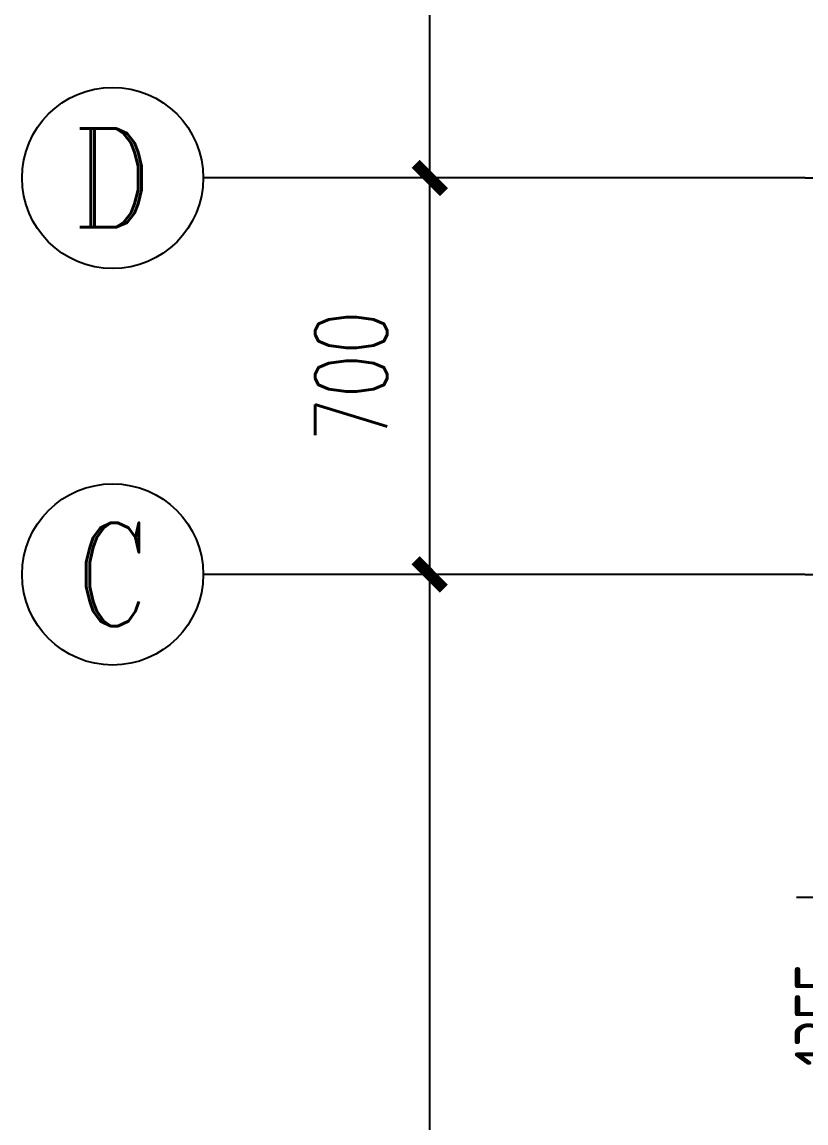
# Model space of a CAD drawing. Extents: x 133656 to 214778, y 12424 to 51506.
# Drawn here: x 154233 to 155617, y 22031 to 23975 of the extents above; entities that cross this region are included whole.
import ezdxf
from ezdxf.enums import TextEntityAlignment as Align

# ---------------------------------------------------------------- set-up
doc = ezdxf.new("R2010")
doc.units = 0
doc.header["$MEASUREMENT"] = 0
doc.linetypes.add('家具虚线平面', pattern=[100, 50, -50])
doc.linetypes.add('轴线', pattern=[1279.947105, 991.697132, -142.311249, 0, -145.938724])
doc.layers.get('Defpoints').update_dxf_attribs({"color": 8})
for name, color, linetype in [('A3.土建轴号', 160, 'Continuous'), ('A31.土建轴线', 251, 'Continuous'), ('A32.土建轴线标注', 52, 'Continuous'), ('AXIS_TEXT', 7, 'Continuous'), ('K2.强电插座', 132, 'Continuous'), ('WF2水点标注', 1, 'Continuous')]:
    doc.layers.add(name, color=color, linetype=linetype)
doc.styles.add('_TCH_AXIS', font='COMPLEX', dxfattribs={"bigfont": 'GBCBIG'})
doc.styles.add('_TCH_DIM_T3', font='SIMPLEX', dxfattribs={"width": 0.705882, "bigfont": 'GBCBIG'})
doc.styles.add('COMPLEX', font='COMPLEX')
doc.styles.add('标注数字', font='dim.shx', dxfattribs={"width": 0.8})
doc.dimstyles.new('_TCH_ARCH&&50', dxfattribs={"dimtxt": 127.5, "dimasz": 50, "dimexe": 125, "dimexo": 150, "dimgap": 75, "dimtad": 1, "dimdec": 0, "dimzin": 0, "dimdsep": 46, "dimtxsty": '_TCH_DIM_T3', "dimblk": 'ARCHTICK', "dimcen": 0.09, "dimclrd": 44, "dimclre": 44, "dimclrt": 2, "dimazin": 2, "dimtfac": 1, "dimtdec": 0, "dimtix": 1, "dimtmove": 2, "dimatfit": 3, "dimldrblk": 'DOT', "dimfxl": 1, "dimtolj": 1, "dimtzin": 0, "dimarcsym": 0})
doc.dimstyles.new('设计2017', dxfattribs={"dimscale": 100, "dimtxt": 2.5, "dimasz": 0.06, "dimexe": 2, "dimexo": 2.5, "dimgap": 0.6, "dimtad": 1, "dimdec": 0, "dimrnd": 5, "dimzin": 0, "dimdsep": 46, "dimtxsty": '标注数字', "dimblk": 'HBA_DIMENSION_TICK', "dimcen": 0.125, "dimclrd": 44, "dimclre": 44, "dimclrt": 50, "dimadec": 0, "dimazin": 0, "dimtfac": 1, "dimtdec": 0, "dimtix": 1, "dimtmove": 0, "dimatfit": 3, "dimldrblk": 'HBA_Leader_Arrow', "dimfxl": 7, "dimfxlon": 1, "dimtvp": 1, "dimtolj": 1, "dimtzin": 0, "dimarcsym": 0})

# ---------------------------------------------------------------- blocks, each defined once
blk = doc.blocks.new('_AXISO')
blk.add_circle((0, 0), 0.5)
at = {"layer": 'A32.土建轴线标注', "style": 'COMPLEX', "width": 1.041667}
blk.add_attdef('A', text='', height=0.56, dxfattribs=at).set_placement((-0.25, -0.28), (0.25, -0.28), align=Align.FIT)
blk = doc.blocks.new('_ArchTick')
at = {"color": 0, "linetype": 'ByBlock', "const_width": 0.4}
blk.add_lwpolyline([(-0.5, -0.5), (0.5, 0.5)], dxfattribs=at)
blk = doc.blocks.new('*D77')
at = {"layer": 'A3.土建轴号', "color": 44, "lineweight": -2, "transparency": 16777216}
for p, q in [((155466.2, 22999.6), (154828.2, 22999.6)), ((154953.2, 20199.6), (154953.2, 22999.6)), ((155466.2, 20199.6), (154828.2, 20199.6))]:
    blk.add_line(p, q, dxfattribs=at)
at = {"layer": 'Defpoints', "color": 0, "transparency": 16777216}
for p in [(154953.2, 22999.6), (155616.2, 22999.6), (155616.2, 20199.6)]:
    blk.add_point(p, dxfattribs=at)
at = {"layer": 'A3.土建轴号', "color": 44, "lineweight": -2, "transparency": 16777216, "xscale": 50, "yscale": 50, "zscale": 50}
for p, rotation in [((154953.2, 22999.6), 90), ((154953.2, 20199.6), 270)]:
    blk.add_blockref('_ArchTick', p, dxfattribs=dict(at, rotation=rotation))
at = {"layer": 'A3.土建轴号', "color": 2, "transparency": 16777216, "insert": (154814.4, 21599.6), "char_height": 127.5, "attachment_point": 5, "rotation": 90, "style": '_TCH_DIM_T3'}
blk.add_mtext('\\A1;2800', dxfattribs=at)
blk = doc.blocks.new('_Dot')
at = {"color": 0, "linetype": 'ByBlock', "lineweight": -2}
blk.add_line((-0.5, 0), (-1, 0), dxfattribs=at)
at = {"color": 0, "linetype": 'ByBlock', "const_width": 0.5}
blk.add_lwpolyline([(-0.25, 0, 1), (0.25, 0, 1)], format="xyb", close=True, dxfattribs=at)
blk = doc.blocks.new('*D78')
at = {"layer": 'A3.土建轴号', "color": 44, "lineweight": -2, "transparency": 16777216}
for p, q in [((155466.2, 23699.6), (154828.2, 23699.6)), ((154953.2, 22999.6), (154953.2, 23699.6)), ((155466.2, 22999.6), (154828.2, 22999.6))]:
    blk.add_line(p, q, dxfattribs=at)
at = {"layer": 'Defpoints', "color": 0, "transparency": 16777216}
for p in [(154953.2, 23699.6), (155616.2, 23699.6), (155616.2, 22999.6)]:
    blk.add_point(p, dxfattribs=at)
at = {"layer": 'A3.土建轴号', "color": 44, "lineweight": -2, "transparency": 16777216, "xscale": 50, "yscale": 50, "zscale": 50}
for p, rotation in [((154953.2, 23699.6), 90), ((154953.2, 22999.6), 270)]:
    blk.add_blockref('_ArchTick', p, dxfattribs=dict(at, rotation=rotation))
at = {"layer": 'A3.土建轴号', "color": 2, "transparency": 16777216, "insert": (154814.4, 23349.6), "char_height": 127.5, "attachment_point": 5, "rotation": 90, "style": '_TCH_DIM_T3'}
blk.add_mtext('\\A1;700', dxfattribs=at)
blk = doc.blocks.new('*D79')
at = {"layer": 'A3.土建轴号', "color": 44, "lineweight": -2, "transparency": 16777216}
for p, q in [((155466.2, 25299.6), (154828.2, 25299.6)), ((154953.2, 23699.6), (154953.2, 25299.6)), ((155466.2, 23699.6), (154828.2, 23699.6))]:
    blk.add_line(p, q, dxfattribs=at)
at = {"layer": 'Defpoints', "color": 0, "transparency": 16777216}
for p in [(154953.2, 25299.6), (155616.2, 25299.6), (155616.2, 23699.6)]:
    blk.add_point(p, dxfattribs=at)
at = {"layer": 'A3.土建轴号', "color": 44, "lineweight": -2, "transparency": 16777216, "xscale": 50, "yscale": 50, "zscale": 50}
for p, rotation in [((154953.2, 25299.6), 90), ((154953.2, 23699.6), 270)]:
    blk.add_blockref('_ArchTick', p, dxfattribs=dict(at, rotation=rotation))
at = {"layer": 'A3.土建轴号', "color": 2, "transparency": 16777216, "insert": (154814.4, 24499.6), "char_height": 127.5, "attachment_point": 5, "rotation": 90, "style": '_TCH_DIM_T3'}
blk.add_mtext('\\A1;1600', dxfattribs=at)
blk = doc.blocks.new('HBA_DIMENSION_TICK')
at = {"color": 0, "linetype": 'ByBlock'}
for p, q in [((-10, 0), (0, 0)), ((0, 0), (10, 0))]:
    blk.add_line(p, q, dxfattribs=at)
at = {"color": 50, "linetype": 'ByBlock'}
blk.add_solid([(-10, -7), (-7, -10), (7, 10), (10, 7)], dxfattribs=at)
blk = doc.blocks.new('*D133')
at = {"layer": 'Defpoints', "color": 0, "linetype": '家具虚线平面', "transparency": 16777216}
for p in [(155721.7, 22899.6), (156196.1, 22899.6), (155880.9, 21544.6)]:
    blk.add_point(p, dxfattribs=at)
at = {"layer": 'K2.强电插座', "color": 44, "linetype": '家具虚线平面', "lineweight": -2, "transparency": 16777216}
for p, q in [((156001.7, 22899.6), (155641.7, 22899.6)), ((155721.7, 21547), (155721.7, 22897.2)), ((155780.9, 21544.6), (155641.7, 21544.6))]:
    blk.add_line(p, q, dxfattribs=at)
at = {"layer": 'K2.强电插座', "color": 44, "linetype": '家具虚线平面', "lineweight": -2, "transparency": 16777216, "xscale": 2.4, "yscale": 2.4, "zscale": 2.4}
for p, rotation in [((155721.7, 22899.6), 90), ((155721.7, 21544.6), 270)]:
    blk.add_blockref('HBA_DIMENSION_TICK', p, dxfattribs=dict(at, rotation=rotation))
at = {"layer": 'K2.强电插座', "color": 50, "linetype": '家具虚线平面', "transparency": 16777216, "insert": (155647.7, 22222.1), "char_height": 100, "attachment_point": 5, "rotation": 90, "style": '标注数字'}
blk.add_mtext('\\A1;1355', dxfattribs=at)
blk = doc.blocks.new('HBA_Leader_Arrow')
at = {"color": 0, "linetype": 'ByBlock', "ltscale": 0.5}
blk.add_line((3.5, 0), (-10, 0), dxfattribs=at)
for points in [[(-10.99, 11.28), (-6.57, 14.38), (-0.55, 0), (3.5, 0)], [(-10.99, -11.28), (-6.57, -14.38), (-0.55, 0), (3.5, 0)]]:
    blk.add_solid(points, dxfattribs=at)

msp = doc.modelspace()

# ---------------------------------------------------------------- linework, layer by layer
at = {"layer": 'A3.土建轴号'}
for p, q in [((155616.2, 23699.6), (154553.2, 23699.6)), ((155616.2, 22999.6), (154553.2, 22999.6))]:
    msp.add_line(p, q, dxfattribs=at)
at = {"layer": 'A31.土建轴线', "linetype": '轴线', "ltscale": 0.5}
for p, q in [((155616.2, 23699.6), (168346.1, 23699.6)), ((155616.2, 22999.6), (168346.1, 22999.6))]:
    msp.add_line(p, q, dxfattribs=at)
at = {"layer": 'WF2水点标注', "linetype": '家具虚线平面'}
msp.add_line((155600.5, 22429.6), (157192.4, 22429.6), dxfattribs=at)

# ---------------------------------------------------------------- block references
at = {"layer": 'A3.土建轴号'}
ref = msp.add_blockref('_AXISO', (154393.2, 23699.6), dxfattribs=dict(at, xscale=320, yscale=320, zscale=320))
ref.add_attrib('A', 'D', dxfattribs={"layer": 'AXIS_TEXT', "height": 174.1, "style": '_TCH_AXIS'}).set_placement((154322.7, 23612.6), (154463.6, 23612.6), align=Align.FIT)
ref = msp.add_blockref('_AXISO', (154393.2, 22999.6), dxfattribs=dict(at, xscale=320, yscale=320, zscale=320))
ref.add_attrib('A', 'C', dxfattribs={"layer": 'AXIS_TEXT', "height": 182.3, "style": '_TCH_AXIS'}).set_placement((154328.1, 22908.5), (154458.3, 22908.5), align=Align.FIT)

# ---------------------------------------------------------------- dimensions: what is measured, and where the dimension line sits
for p1, p2, picture, middle in [((155616.2, 23699.6), (155616.2, 25299.6), '*D79', (154814.4, 24499.6)), ((155616.2, 22999.6), (155616.2, 23699.6), '*D78', (154814.4, 23349.6)), ((155616.2, 20199.6), (155616.2, 22999.6), '*D77', (154814.4, 21599.6))]:
    dim = msp.add_aligned_dim(p1=p1, p2=p2, distance=663, dimstyle='_TCH_ARCH&&50', dxfattribs=at)
    dim.commit()
    dim.dimension.update_dxf_attribs({"geometry": picture, "text_midpoint": middle})
at = {"layer": 'K2.强电插座', "linetype": '家具虚线平面'}
dim = msp.add_linear_dim(base=(155721.7, 22899.6), p1=(155880.9, 21544.6), p2=(156196.1, 22899.6), angle=270, dimstyle='设计2017', override={"dimscale": 40, "dimrnd": 0, "dimtmove": 2}, dxfattribs=at)
dim.commit()
dim.dimension.update_dxf_attribs({"geometry": '*D133', "text_midpoint": (155647.7, 22222.1)})

doc.saveas('drawing.dxf')
